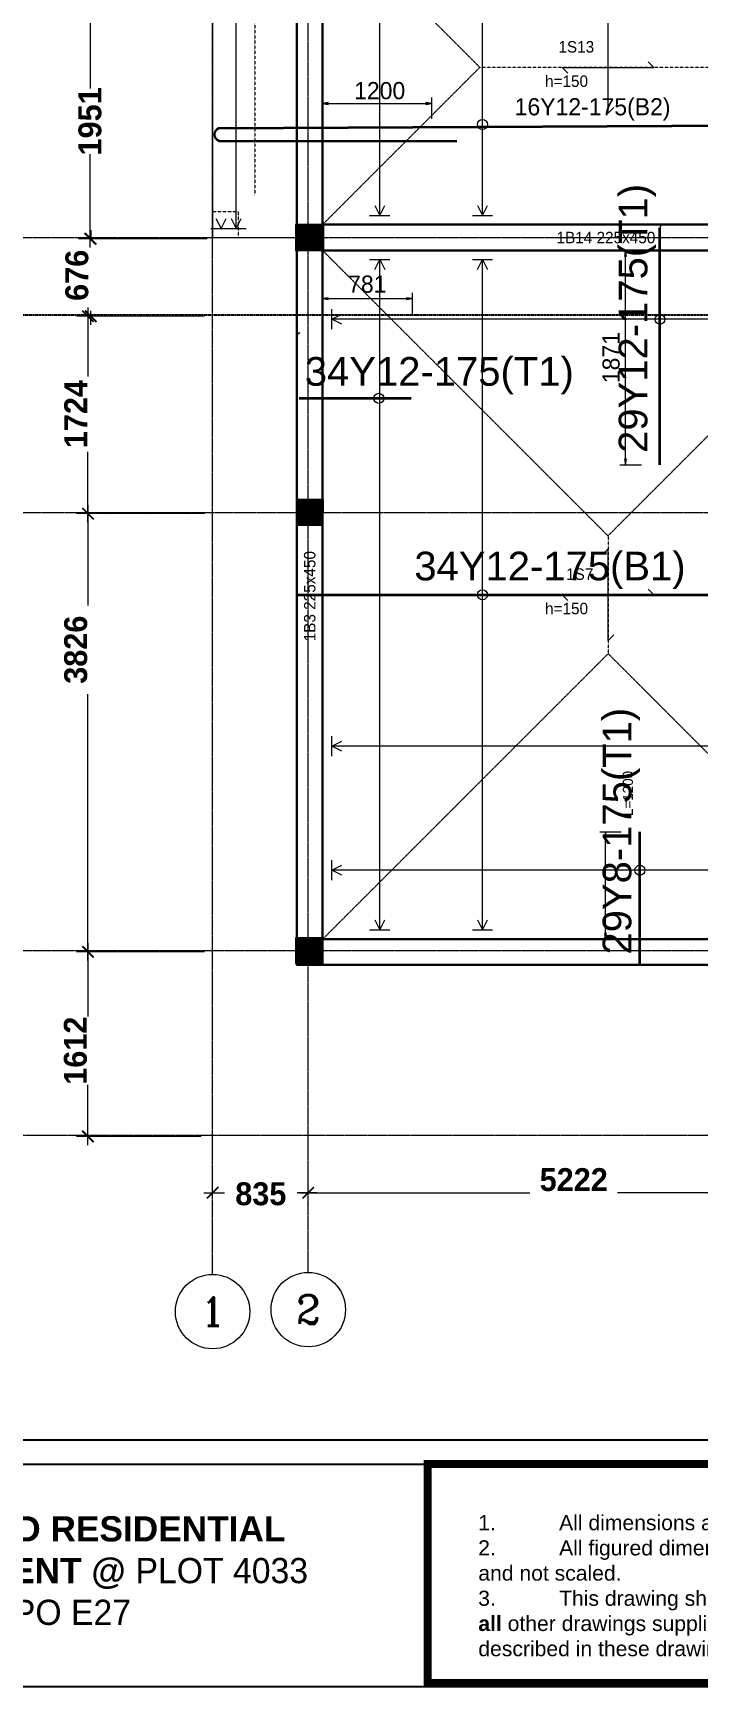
# Model space of a CAD drawing. Header units: inches. Extents: x 23 to 2032867, y 13 to 664695.
# Drawn here: x 2006028 to 2011832, y 347330 to 361770 of the extents above; entities that cross this region are included whole.
import ezdxf
from ezdxf.enums import TextEntityAlignment as Align

# ---------------------------------------------------------------- set-up
doc = ezdxf.new("R2010")
doc.units = ezdxf.units.IN
doc.header["$MEASUREMENT"] = 0
for name, pattern in [('CENTER2', [0.7, 0.5, -0.1, 0, -0.1]), ('CIZGI', [0.4, 0.25, -0.15]), ('HIDDEN2', [0.1875, 0.125, -0.0625])]:
    doc.linetypes.add(name, pattern=pattern)
for name, color, linetype in [('Annotation - Text', 7, 'Continuous'), ('BEAM', 5, 'Continuous'), ('Dimensioning - General', 7, 'Continuous'), ('dimensions', 1, 'Continuous'), ('F5', 5, 'Continuous')]:
    doc.layers.add(name, color=color, linetype=linetype)
for name, color, linetype, lineweight in [('Axis_1', 8, 'CENTER2', 0), ('Axis_2', 8, 'CENTER2', 0), ('AxisBalloons_2', 150, 'ByLayer', 0), ('AxisText_2', 18, 'ByLayer', 0), ('BeamText', 96, 'ByLayer', 0), ('ColHatch', 11, 'ByLayer', 0), ('Column', 1, 'ByLayer', 0), ('Dim', 5, 'ByLayer', 0), ('RBar_BOT', 18, 'ByLayer', 0), ('RBar_TOP', 18, 'ByLayer', 0), ('RBarLabel_BOT', 6, 'ByLayer', 0), ('RBarLenText_TOP', 8, 'ByLayer', 0), ('RBarSpanLines', 5, 'ByLayer', 0), ('S-_ANOT----_D', 5, 'ByLayer', 0), ('Slab', 5, 'ByLayer', 0), ('SlabEdge', 5, 'ByLayer', 0), ('SlabText', 5, 'ByLayer', 0), ('SlabYieldLine', 11, 'HIDDEN2', 0), ('TRColumn', 5, 'HIDDEN2', 0)]:
    doc.layers.add(name, color=color, linetype=linetype, lineweight=lineweight)
doc.styles.add('AxisText_2', font='ROMANC', dxfattribs={"height": 50})
doc.styles.add('BeamText', font='TXT', dxfattribs={"height": 1000})
doc.styles.add('City', font='cityb___.ttf', dxfattribs={"height": 200})
doc.styles.add('Dim', font='TXT', dxfattribs={"height": 1000})
doc.styles.add('GENERATED_STYLE_3', font='arialbd.ttf')
doc.styles.add('RBarLabel_BOT', font='TXT', dxfattribs={"height": 20})
doc.styles.add('RBarLenText_TOP', font='TXT', dxfattribs={"height": 17.5})
doc.styles.add('SlabText', font='TXT', dxfattribs={"height": 1000})
doc.styles.get("Standard").update_dxf_attribs({"font": 'arial.ttf'})
doc.dimstyles.new('Copy of atus', dxfattribs={"dimtxt": 250, "dimasz": 100, "dimexe": 100, "dimexo": 100, "dimgap": 100, "dimtad": 1, "dimdec": 0, "dimdsep": 46, "dimtxsty": 'City', "dimblk1": 'ARCHTICK', "dimblk2": 'ARCHTICK', "dimsah": 1, "dimcen": 0, "dimdle": 75, "dimclrd": 6, "dimclre": 6, "dimclrt": 5, "dimadec": 0, "dimazin": 0, "dimtfac": 1, "dimtdec": 0, "dimtix": 1, "dimtmove": 2, "dimatfit": 3, "dimldrblk": 'ARCHTICK', "dimfxl": 100, "dimtolj": 1, "dimtzin": 0, "dimlwd": 5, "dimlwe": 5, "dimarcsym": 0})

# ---------------------------------------------------------------- blocks, each defined once
blk = doc.blocks.new('PCDIM_ARROW')
at = {"layer": 'Dim'}
blk.add_hatch(color=256, dxfattribs=at).paths.add_polyline_path([(0, 0), (-1, 0.1667), (-1, -0.1667)], flags=0)
blk.add_hatch(color=256, dxfattribs=at).paths.add_polyline_path([(0, 0), (-1, 0.1667), (-1, -0.1667)], flags=0)
blk.add_hatch(color=256, dxfattribs=at).paths.add_polyline_path([(0, 0), (-1, 0.1667), (-1, -0.1667)], flags=0)
blk.add_hatch(color=256, dxfattribs=at).paths.add_polyline_path([(0, 0), (-1, 0.1667), (-1, -0.1667)], flags=0)
at = {"layer": 'S-_ANOT----_D'}
blk.add_hatch(color=256, dxfattribs=at).paths.add_polyline_path([(0, 0), (-1, 0.1667), (-1, -0.1667)], flags=0)
blk.add_hatch(color=256, dxfattribs=at).paths.add_polyline_path([(0, 0), (-1, 0.1667), (-1, -0.1667)], flags=0)
at = {"layer": 'Dim'}
blk.add_lwpolyline([(0, 0), (-1, 0.1667), (-1, -0.1667)], close=True, dxfattribs=at)
blk.add_lwpolyline([(0, 0), (-1, 0.1667), (-1, -0.1667)], close=True, dxfattribs=at)
blk.add_lwpolyline([(0, 0), (-1, 0.1667), (-1, -0.1667)], close=True, dxfattribs=at)
blk.add_lwpolyline([(0, 0), (-1, 0.1667), (-1, -0.1667)], close=True, dxfattribs=at)
at = {"layer": 'S-_ANOT----_D'}
blk.add_lwpolyline([(0, 0), (-1, 0.1667), (-1, -0.1667)], close=True, dxfattribs=at)
blk.add_lwpolyline([(0, 0), (-1, 0.1667), (-1, -0.1667)], close=True, dxfattribs=at)
blk = doc.blocks.new('_ArchTick')
at = {"color": 0, "linetype": 'ByBlock', "const_width": 0.15}
blk.add_lwpolyline([(-0.5, -0.5), (0.5, 0.5)], dxfattribs=at)
blk = doc.blocks.new('*D270')
at = {"layer": 'Defpoints', "color": 0, "linetype": 'Continuous', "transparency": 16777216}
for p in [(2006525, 361925), (2007641, 361925), (2007595, 359974)]:
    blk.add_point(p, dxfattribs=at)
at = {"layer": 'Dimensioning - General', "color": 6, "lineweight": 5, "transparency": 16777216}
for p, q in [((2007541, 361925), (2006425, 361925)), ((2007495, 359974), (2006425, 359974))]:
    blk.add_line(p, q, dxfattribs=at)
at = {"layer": 'Dimensioning - General', "color": 6, "linetype": 'Continuous', "lineweight": 5, "transparency": 16777216}
for p, q in [((2006525, 362000), (2006525, 361285)), ((2006525, 359899), (2006525, 360712))]:
    blk.add_line(p, q, dxfattribs=at)
at = {"layer": 'Dimensioning - General', "color": 6, "linetype": 'Continuous', "lineweight": 5, "transparency": 16777216, "xscale": 100, "yscale": 100, "zscale": 100}
for p, rotation in [((2006525, 361925), 90), ((2006525, 359974), 270)]:
    blk.add_blockref('_ArchTick', p, dxfattribs=dict(at, rotation=rotation))
at = {"layer": 'Dimensioning - General', "color": 5, "linetype": 'Continuous', "lineweight": 20, "transparency": 16777216, "insert": (2006525, 360999), "char_height": 200, "attachment_point": 5, "rotation": 90, "style": 'City'}
blk.add_mtext('\\A1;1951', dxfattribs=at)
blk = doc.blocks.new('*D271')
at = {"layer": 'Defpoints', "color": 0, "linetype": 'Continuous', "transparency": 16777216}
for p in [(2006507, 359298), (2007623, 359298), (2007595, 357574)]:
    blk.add_point(p, dxfattribs=at)
at = {"layer": 'Dimensioning - General', "color": 6, "lineweight": 5, "transparency": 16777216}
for p, q in [((2007523, 359298), (2006407, 359298)), ((2007495, 357574), (2006407, 357574))]:
    blk.add_line(p, q, dxfattribs=at)
at = {"layer": 'Dimensioning - General', "color": 6, "linetype": 'Continuous', "lineweight": 5, "transparency": 16777216}
for p, q in [((2006507, 359373), (2006507, 358772)), ((2006507, 357499), (2006507, 358114))]:
    blk.add_line(p, q, dxfattribs=at)
at = {"layer": 'Dimensioning - General', "color": 6, "linetype": 'Continuous', "lineweight": 5, "transparency": 16777216, "xscale": 100, "yscale": 100, "zscale": 100}
for p, rotation in [((2006507, 359298), 90), ((2006507, 357574), 270)]:
    blk.add_blockref('_ArchTick', p, dxfattribs=dict(at, rotation=rotation))
at = {"layer": 'Dimensioning - General', "color": 5, "linetype": 'Continuous', "lineweight": 20, "transparency": 16777216, "insert": (2006400, 358443), "char_height": 200, "attachment_point": 5, "rotation": 90, "style": 'City'}
blk.add_mtext('\\A1;1724', dxfattribs=at)
blk = doc.blocks.new('*D272')
at = {"layer": 'Defpoints', "color": 0, "linetype": 'Continuous', "transparency": 16777216}
for p in [(2006507, 353748), (2007623, 353748), (2007595, 352136)]:
    blk.add_point(p, dxfattribs=at)
at = {"layer": 'Dimensioning - General', "color": 6, "linetype": 'Continuous', "lineweight": 5, "transparency": 16777216}
for p, q in [((2006507, 353823), (2006507, 353182)), ((2006507, 352061), (2006507, 352587))]:
    blk.add_line(p, q, dxfattribs=at)
at = {"layer": 'Dimensioning - General', "color": 6, "lineweight": 5, "transparency": 16777216}
for p, q in [((2007523, 353748), (2006407, 353748)), ((2007495, 352136), (2006407, 352136))]:
    blk.add_line(p, q, dxfattribs=at)
at = {"layer": 'Dimensioning - General', "color": 6, "linetype": 'Continuous', "lineweight": 5, "transparency": 16777216, "xscale": 100, "yscale": 100, "zscale": 100}
for p, rotation in [((2006507, 353748), 90), ((2006507, 352136), 270)]:
    blk.add_blockref('_ArchTick', p, dxfattribs=dict(at, rotation=rotation))
at = {"layer": 'Dimensioning - General', "color": 5, "linetype": 'Continuous', "lineweight": 20, "transparency": 16777216, "insert": (2006398, 352885), "char_height": 200, "attachment_point": 5, "rotation": 90, "style": 'City'}
blk.add_mtext('\\A1;1612', dxfattribs=at)
blk = doc.blocks.new('*D273')
at = {"layer": 'Defpoints', "color": 0, "linetype": 'Continuous', "transparency": 16777216}
for p in [(2006507, 357574), (2007623, 357574), (2007595, 353748)]:
    blk.add_point(p, dxfattribs=at)
at = {"layer": 'Dimensioning - General', "color": 6, "lineweight": 5, "transparency": 16777216}
for p, q in [((2007523, 357574), (2006407, 357574)), ((2007495, 353748), (2006407, 353748))]:
    blk.add_line(p, q, dxfattribs=at)
at = {"layer": 'Dimensioning - General', "color": 6, "linetype": 'Continuous', "lineweight": 5, "transparency": 16777216}
for p, q in [((2006507, 357649), (2006507, 356773)), ((2006507, 353673), (2006507, 355999))]:
    blk.add_line(p, q, dxfattribs=at)
at = {"layer": 'Dimensioning - General', "color": 6, "linetype": 'Continuous', "lineweight": 5, "transparency": 16777216, "xscale": 100, "yscale": 100, "zscale": 100}
for p, rotation in [((2006507, 357574), 90), ((2006507, 353748), 270)]:
    blk.add_blockref('_ArchTick', p, dxfattribs=dict(at, rotation=rotation))
at = {"layer": 'Dimensioning - General', "color": 5, "linetype": 'Continuous', "lineweight": 20, "transparency": 16777216, "insert": (2006401, 356386), "char_height": 200, "attachment_point": 5, "rotation": 90, "style": 'City'}
blk.add_mtext('\\A1;3826', dxfattribs=at)
blk = doc.blocks.new('*D279')
at = {"layer": 'Defpoints', "color": 0, "linetype": 'Continuous', "transparency": 16777216}
for p in [(2006531, 359974), (2007647, 359974), (2007619, 359298)]:
    blk.add_point(p, dxfattribs=at)
at = {"layer": 'Dimensioning - General', "color": 6, "linetype": 'Continuous', "lineweight": 5, "transparency": 16777216}
for p, q in [((2006531, 360049), (2006531, 359964)), ((2006531, 359223), (2006531, 359345))]:
    blk.add_line(p, q, dxfattribs=at)
at = {"layer": 'Dimensioning - General', "color": 6, "lineweight": 5, "transparency": 16777216}
for p, q in [((2007547, 359974), (2006431, 359974)), ((2007519, 359298), (2006431, 359298))]:
    blk.add_line(p, q, dxfattribs=at)
at = {"layer": 'Dimensioning - General', "color": 6, "linetype": 'Continuous', "lineweight": 5, "transparency": 16777216, "xscale": 100, "yscale": 100, "zscale": 100}
for p, rotation in [((2006531, 359974), 90), ((2006531, 359298), 270)]:
    blk.add_blockref('_ArchTick', p, dxfattribs=dict(at, rotation=rotation))
at = {"layer": 'Dimensioning - General', "color": 5, "linetype": 'Continuous', "lineweight": 20, "transparency": 16777216, "insert": (2006411, 359655), "char_height": 200, "attachment_point": 5, "rotation": 90, "style": 'City'}
blk.add_mtext('\\A1;676', dxfattribs=at)
blk = doc.blocks.new('*D280')
at = {"layer": 'Defpoints', "color": 0, "linetype": 'Continuous', "transparency": 16777216}
for p in [(2007595, 351647), (2008430, 351645), (2008430, 351576)]:
    blk.add_point(p, dxfattribs=at)
at = {"layer": 'Dimensioning - General', "color": 6, "linetype": 'Continuous', "lineweight": 5, "transparency": 16777216}
for p, q in [((2007520, 351645), (2007700, 351645)), ((2008505, 351645), (2008333, 351645))]:
    blk.add_line(p, q, dxfattribs=at)
at = {"layer": 'Dimensioning - General', "color": 6, "lineweight": 5, "transparency": 16777216}
for p, q in [((2008430, 351676), (2008430, 351745)), ((2007595, 351547), (2007595, 351545))]:
    blk.add_line(p, q, dxfattribs=at)
at = {"layer": 'Dimensioning - General', "color": 6, "linetype": 'Continuous', "lineweight": 5, "transparency": 16777216, "xscale": 100, "yscale": 100, "zscale": 100, "rotation": 180}
blk.add_blockref('_ArchTick', (2007595, 351645), dxfattribs=at)
at = {"layer": 'Dimensioning - General', "color": 6, "linetype": 'Continuous', "lineweight": 5, "transparency": 16777216, "xscale": 100, "yscale": 100, "zscale": 100}
blk.add_blockref('_ArchTick', (2008430, 351645), dxfattribs=at)
at = {"layer": 'Dimensioning - General', "color": 5, "linetype": 'Continuous', "lineweight": 20, "transparency": 16777216, "insert": (2008016, 351634), "char_height": 200, "attachment_point": 5, "style": 'City'}
blk.add_mtext('\\A1;835', dxfattribs=at)
blk = doc.blocks.new('*D281')
at = {"layer": 'Defpoints', "color": 0, "linetype": 'Continuous', "transparency": 16777216}
for p in [(2008430, 351647), (2013652, 351645), (2013652, 351109)]:
    blk.add_point(p, dxfattribs=at)
at = {"layer": 'Dimensioning - General', "color": 6, "linetype": 'Continuous', "lineweight": 5, "transparency": 16777216}
for p, q in [((2008355, 351645), (2010366, 351645)), ((2013727, 351645), (2011130, 351645))]:
    blk.add_line(p, q, dxfattribs=at)
at = {"layer": 'Dimensioning - General', "color": 6, "lineweight": 5, "transparency": 16777216}
for p, q in [((2013652, 351209), (2013652, 351745)), ((2008430, 351547), (2008430, 351545))]:
    blk.add_line(p, q, dxfattribs=at)
at = {"layer": 'Dimensioning - General', "color": 6, "linetype": 'Continuous', "lineweight": 5, "transparency": 16777216, "xscale": 100, "yscale": 100, "zscale": 100, "rotation": 180}
blk.add_blockref('_ArchTick', (2008430, 351645), dxfattribs=at)
at = {"layer": 'Dimensioning - General', "color": 6, "linetype": 'Continuous', "lineweight": 5, "transparency": 16777216, "xscale": 100, "yscale": 100, "zscale": 100}
blk.add_blockref('_ArchTick', (2013652, 351645), dxfattribs=at)
at = {"layer": 'Dimensioning - General', "color": 5, "linetype": 'Continuous', "lineweight": 20, "transparency": 16777216, "insert": (2010748, 351758), "char_height": 200, "attachment_point": 5, "style": 'City'}
blk.add_mtext('\\A1;5222', dxfattribs=at)

msp = doc.modelspace()

# ---------------------------------------------------------------- hatches: boundary and pattern name
at = {"linetype": 'Continuous'}
h = msp.add_hatch(dxfattribs=at)
h.set_pattern_fill('ANSI31', color=1)
h.set_pattern_definition([(45, (1911620.88657, 393654.91324), (-0.08838834765, 0.08838834765), [])])
h.paths.add_polyline_path([(2008561.791, 360097.314), (2008560.475, 359872.314), (2008336.791, 359872.314), (2008336.791, 360096.068)])
h = msp.add_hatch(dxfattribs=at)
h.set_pattern_fill('ANSI31', color=1)
h.set_pattern_definition([(45, (1911615.81107, 391255.116), (-0.08838834765, 0.08838834765), [])])
h.paths.add_polyline_path([(2008556.716, 357697.517), (2008555.399, 357472.517), (2008331.716, 357472.517), (2008331.716, 357696.27)])
h = msp.add_hatch(dxfattribs=at)
h.set_pattern_fill('ANSI31', color=1)
h.set_pattern_definition([(45, (1911614.49433, 387416.76624), (-0.08838834765, 0.08838834765), [])])
h.paths.add_polyline_path([(2008555.399, 353859.167), (2008554.082, 353634.167), (2008330.399, 353634.167), (2008330.399, 353857.921)])

# ---------------------------------------------------------------- linework, layer by layer
at = {"lineweight": 9}
msp.add_line((2003101.346, 349275.991), (2009473.98, 349275.991), dxfattribs=at)
at = {"linetype": 'Continuous'}
for points in [[(2008561.791, 360097.314), (2008560.475, 359872.314), (2008336.791, 359872.314), (2008336.791, 360096.068), (2008561.791, 360097.314)], [(2008556.716, 357697.517), (2008555.399, 357472.517), (2008331.716, 357472.517), (2008331.716, 357696.27), (2008556.716, 357697.517)], [(2008555.399, 353859.167), (2008554.082, 353634.167), (2008330.399, 353634.167), (2008330.399, 353857.921), (2008555.399, 353859.167)]]:
    msp.add_lwpolyline(points, dxfattribs=at)
msp.add_lwpolyline([(2032832.486, 347329.698), (1996933.057, 347329.698), (1996942.405, 349275.991), (2032832.486, 349275.991)], close=True)
at = {"const_width": 69.984}
msp.add_lwpolyline([(2009473.98, 349275.991), (2015114.103, 349275.991), (2015114.103, 347364.69), (2009473.98, 347364.69)], close=True, dxfattribs=at)
at = {"linetype": 'Continuous', "lineweight": 30}
msp.add_arc((2007672.196, 360884.485), 60.125, 111.5999357, 248.4000643, dxfattribs=at)
at = {"layer": 'Axis_1'}
for p, q in [((2003539.668, 359984.814), (2024980.311, 359984.814)), ((2003423.851, 357585.089), (2024806.261, 357585.089)), ((2003539.668, 353759.167), (2024980.311, 353759.167)), ((2003717.757, 352147.589), (2024975.591, 352147.589))]:
    msp.add_line(p, q, dxfattribs=at)
at = {"layer": 'Axis_1', "color": 0, "linetype": 'CIZGI', "lineweight": -3}
msp.add_line((2003539.668, 359308.858), (2024980.311, 359308.858), dxfattribs=at)
at = {"layer": 'Axis_2'}
for p, q in [((2007595.009, 350932.116), (2007595.009, 369044.595)), ((2008430.399, 350948.933), (2008430.399, 369023.825))]:
    msp.add_line(p, q, dxfattribs=at)
at = {"layer": 'AxisBalloons_2'}
for centre in [(2007595.009, 350607.116), (2008430.399, 350623.933)]:
    msp.add_circle(centre, 325, dxfattribs=at)
at = {"layer": 'BEAM', "linetype": 'Continuous', "lineweight": 30}
for p, q in [((2008330.399, 360097.314), (2008330.399, 365882.195)), ((2008555.399, 360097.314), (2008555.399, 365869.695)), ((2008555.399, 360097.314), (2013539.811, 360097.314)), ((2008330.399, 353871.667), (2008330.399, 359872.314)), ((2008555.399, 353859.167), (2008555.399, 359872.314)), ((2008555.399, 359872.314), (2013539.811, 359872.314)), ((2008555.399, 353859.167), (2013539.811, 353859.167)), ((2008330.399, 353634.167), (2013764.811, 353634.167))]:
    msp.add_line(p, q, dxfattribs=at)
at = {"layer": 'ColHatch', "linetype": 'Continuous'}
for p, q in [((2008317.899, 360065.554), (2008349.659, 360097.314)), ((2008317.899, 359994.843), (2008420.37, 360097.314)), ((2008317.899, 359924.132), (2008491.081, 360097.314)), ((2008336.791, 359872.314), (2008542.899, 360078.422)), ((2008407.502, 359872.314), (2008542.899, 360007.711)), ((2008478.213, 359872.314), (2008542.899, 359937)), ((2008341.23, 357472.589), (2008542.899, 357674.258)), ((2008411.94, 357472.589), (2008542.899, 357603.548)), ((2008482.651, 357472.589), (2008542.899, 357532.837)), ((2008317.899, 353843.014), (2008346.552, 353871.667)), ((2008317.899, 353772.303), (2008417.263, 353871.667)), ((2008317.899, 353701.592), (2008487.974, 353871.667)), ((2008333.684, 353646.667), (2008542.899, 353855.882)), ((2008404.395, 353646.667), (2008542.899, 353785.171)), ((2008475.106, 353646.667), (2008542.899, 353714.46))]:
    msp.add_line(p, q, dxfattribs=at)
at = {"layer": 'Column'}
for p, q in [((2008542.899, 360097.314), (2008317.899, 360097.314)), ((2008317.899, 360097.314), (2008317.899, 359872.314)), ((2008542.899, 359872.314), (2008542.899, 360097.314)), ((2008317.899, 359872.314), (2008542.899, 359872.314)), ((2008542.899, 357472.589), (2008542.899, 357697.589)), ((2008542.899, 353871.667), (2008317.899, 353871.667)), ((2008317.899, 353871.667), (2008317.899, 353646.667)), ((2008542.899, 353646.667), (2008542.899, 353871.667)), ((2008317.899, 353646.667), (2008542.899, 353646.667))]:
    msp.add_line(p, q, dxfattribs=at)
at = {"layer": 'Dim', "linetype": 'Continuous'}
for p, q in [((2008555.399, 361155.058), (2009506.662, 361155.058)), ((2009506.662, 361207.72), (2009506.662, 361020.22)), ((2011150.861, 359872.314), (2011338.361, 359872.314)), ((2011200.861, 358000.87), (2011200.861, 359872.314)), ((2008555.399, 359501.145), (2008555.399, 359313.645)), ((2008555.399, 359451.145), (2009336.811, 359451.145)), ((2009336.811, 359501.145), (2009336.811, 359313.645)), ((2011150.861, 358000.87), (2011338.361, 358000.87)), ((2010975.861, 354794.889), (2011163.361, 354794.889)), ((2011025.861, 353859.167), (2011025.861, 354794.889)), ((2010975.861, 353859.167), (2011163.361, 353859.167))]:
    msp.add_line(p, q, dxfattribs=at)
at = {"layer": 'dimensions', "color": 7}
msp.add_lwpolyline([(2032832.486, 349485.086), (1996933.057, 349485.086), (1996933.057, 371302.137), (2032832.486, 371302.137)], close=True, dxfattribs=at)
at = {"layer": 'RBar_BOT', "color": 0, "lineweight": 35}
for p, q in [((2007650.062, 360940.388), (2013764.811, 360971.715)), ((2007650.062, 360828.582), (2009726.361, 360827.317)), ((2008330.399, 356865.74), (2013764.811, 356865.74))]:
    msp.add_line(p, q, dxfattribs=at)
at = {"layer": 'RBar_TOP', "color": 0, "lineweight": 35}
for p, q in [((2011500.861, 358000.87), (2011500.861, 360069.314)), ((2008351.288, 358580.916), (2009329.7, 358580.916)), ((2011325.861, 353634.167), (2011325.861, 354794.889))]:
    msp.add_line(p, q, dxfattribs=at)
at = {"layer": 'RBar_TOP'}
for centre, start, end in [((2011528.861, 360069.314), 89.9999963, 180.0000037), ((2008358.4, 359123.144), 90.0010194, 180.0010268)]:
    msp.add_arc(centre, 28, start, end, dxfattribs=at)
at = {"layer": 'RBarSpanLines'}
for p, q in [((2007800.918, 360064.814), (2007800.918, 365914.695)), ((2009053.841, 360177.314), (2009053.841, 362762.495)), ((2009951.036, 360177.314), (2009951.036, 362762.495)), ((2007624.798, 360152.314), (2007668.548, 360064.814)), ((2007668.548, 360064.814), (2007712.298, 360152.314)), ((2007757.168, 360152.314), (2007800.918, 360064.814)), ((2007800.918, 360064.814), (2007844.668, 360152.314)), ((2008966.341, 360177.314), (2009141.341, 360177.314)), ((2009010.091, 360264.814), (2009053.841, 360177.314)), ((2009053.841, 360177.314), (2009097.591, 360264.814)), ((2009863.536, 360177.314), (2010038.536, 360177.314)), ((2009907.286, 360264.814), (2009951.036, 360177.314)), ((2009951.036, 360177.314), (2009994.786, 360264.814)), ((2007581.048, 360064.814), (2007756.048, 360064.814)), ((2007713.418, 360064.814), (2007888.418, 360064.814)), ((2008966.341, 359792.314), (2009141.341, 359792.314)), ((2009010.091, 359704.814), (2009053.841, 359792.314)), ((2009053.841, 353939.167), (2009053.841, 359792.314)), ((2009053.841, 359792.314), (2009097.591, 359704.814)), ((2009863.536, 359792.314), (2010038.536, 359792.314)), ((2009907.286, 359704.814), (2009951.036, 359792.314)), ((2009951.036, 353939.167), (2009951.036, 359792.314)), ((2009951.036, 359792.314), (2009994.786, 359704.814)), ((2008635.399, 359183.5), (2008635.399, 359358.5)), ((2008635.399, 359271), (2008722.899, 359314.75)), ((2013459.811, 359271), (2008635.399, 359271)), ((2008722.899, 359227.25), (2008635.399, 359271)), ((2008635.399, 355455.348), (2008635.399, 355630.348)), ((2008635.399, 355542.848), (2008722.899, 355586.598)), ((2013459.811, 355542.848), (2008635.399, 355542.848)), ((2008722.899, 355499.098), (2008635.399, 355542.848)), ((2008635.399, 354372.982), (2008635.399, 354547.982)), ((2008635.399, 354460.482), (2008722.899, 354504.232)), ((2013459.811, 354460.482), (2008635.399, 354460.482)), ((2008722.899, 354416.732), (2008635.399, 354460.482)), ((2008966.341, 353939.167), (2009141.341, 353939.167)), ((2009010.091, 354026.667), (2009053.841, 353939.167)), ((2009053.841, 353939.167), (2009097.591, 354026.667)), ((2009863.536, 353939.167), (2010038.536, 353939.167)), ((2009907.286, 354026.667), (2009951.036, 353939.167)), ((2009951.036, 353939.167), (2009994.786, 354026.667))]:
    msp.add_line(p, q, dxfattribs=at)
for centre in [(2009951.036, 360971.715), (2011500.861, 359271), (2009046.73, 358580.916), (2009951.036, 356865.74), (2011325.861, 354460.482)]:
    msp.add_circle(centre, 43.75, dxfattribs=at)
at = {"layer": 'Slab', "linetype": 'Continuous'}
for p, q in [((2011047.606, 361069.905), (2011047.606, 361869.905)), ((2010647.606, 361469.905), (2011447.606, 361469.905)), ((2010697.104, 361420.405), (2010647.606, 361469.905)), ((2011398.109, 361519.405), (2011447.606, 361469.905)), ((2011097.104, 361119.405), (2011047.606, 361069.905)), ((2010998.109, 357216.243), (2011047.606, 357265.74)), ((2011047.606, 356465.74), (2011047.606, 357265.74)), ((2010647.606, 356865.74), (2011447.606, 356865.74)), ((2010697.104, 356816.243), (2010647.606, 356865.74)), ((2011398.109, 356915.238), (2011447.606, 356865.74)), ((2011097.104, 356515.238), (2011047.606, 356465.74))]:
    msp.add_line(p, q, dxfattribs=at)
at = {"layer": 'SlabEdge'}
for p, q in [((2007595.009, 365994.695), (2007595.009, 359984.814)), ((2007595.009, 359984.814), (2008330.399, 359984.814))]:
    msp.add_line(p, q, dxfattribs=at)
at = {"layer": 'SlabYieldLine'}
for p, q in [((2007962.704, 365626.995), (2007962.704, 360352.509)), ((2008555.399, 362842.495), (2009927.99, 361469.905)), ((2008555.399, 360097.314), (2009927.99, 361469.905)), ((2012167.224, 361469.905), (2009927.99, 361469.905)), ((2008555.399, 359872.314), (2011047.606, 357380.106)), ((2013539.811, 359872.314), (2011047.606, 357380.106)), ((2011047.606, 357380.106), (2011047.606, 356351.375)), ((2008555.399, 353859.167), (2011047.606, 356351.375)), ((2013539.811, 353859.167), (2011047.606, 356351.375))]:
    msp.add_line(p, q, dxfattribs=at)
at = {"layer": 'TRColumn'}
for p, q in [((2007820.009, 360209.814), (2007595.009, 360209.814)), ((2007595.009, 360209.814), (2007595.009, 359984.814)), ((2007820.009, 359984.814), (2007820.009, 360209.814)), ((2007595.009, 359984.814), (2007820.009, 359984.814))]:
    msp.add_line(p, q, dxfattribs=at)

# ---------------------------------------------------------------- block references
at = {"layer": 'Dim', "xscale": 50, "yscale": 50, "zscale": 50}
for p, rotation in [((2008555.399, 361155.058), 180), ((2011200.861, 359872.314), 90), ((2008555.399, 359451.145), 180), ((2011200.861, 358000.87), 270), ((2011025.861, 354794.889), 90), ((2011025.861, 353859.167), 270)]:
    msp.add_blockref('PCDIM_ARROW', p, dxfattribs=dict(at, rotation=rotation))
for p in [(2009506.662, 361155.058), (2009336.811, 359451.145)]:
    msp.add_blockref('PCDIM_ARROW', p, dxfattribs=at)

# ---------------------------------------------------------------- texts
at = {"color": 0}
for s, p in [('29Y12-175(T1)', (2011465.861, 358104.292)), ('29Y8-175(T1)', (2011325.861, 353724.167))]:
    msp.add_text(s, height=250, rotation=90, dxfattribs=at).set_placement(p, align=Align.BOTTOM_LEFT)
for s, p in [('34Y12-175(T1)', (2008400.209, 358615.916)), ('34Y12-175(B1)', (2009356.387, 356916.561))]:
    msp.add_text(s, height=250, dxfattribs=at).set_placement(p, align=Align.BOTTOM_LEFT)
at = {"layer": 'Annotation - Text', "color": 3, "linetype": 'Continuous', "lineweight": 20, "insert": (2006268.747, 348820.199), "char_height": 220.29504, "width": 4698.6668, "attachment_point": 2, "line_spacing_factor": 0.992596, "style": 'GENERATED_STYLE_3'}
msp.add_mtext('\\pi43.81889;PROPOSED RESIDENTIAL DEVELOPMENT @ {\\fStencil|b0|i0|c0|p82;PLOT 4033 APO E27}', dxfattribs=at)
at = {"layer": 'AxisText_2', "color": 0, "linetype": 'Continuous', "style": 'AxisText_2'}
for s, p in [('1', (2007595.009, 350607.116)), ('2', (2008430.399, 350623.933))]:
    msp.add_text(s, height=250, dxfattribs=at).set_placement(p, align=Align.MIDDLE_CENTER)
at = {"layer": 'BeamText', "linetype": 'Continuous', "style": 'BeamText'}
msp.add_text('1B14 225x450 ', height=100, dxfattribs=at).set_placement((2011047.606, 359984.814), align=Align.MIDDLE_CENTER)
msp.add_text('1B3 225x450 ', height=100, rotation=90, dxfattribs=at).set_placement((2008442.899, 356871.99), align=Align.MIDDLE_CENTER)
at = {"layer": 'Dim', "color": 7, "linetype": 'Continuous', "char_height": 150, "width": 10, "attachment_point": 8, "style": 'Dim'}
for s, insert in [('1200', (2009053.841, 361190.458)), ('781', (2008946.105, 359501.145))]:
    msp.add_mtext(s, dxfattribs=dict(at, insert=insert))
at = {"layer": 'Dim', "color": 7, "linetype": 'Continuous', "insert": (2011150.861, 358936.592), "char_height": 150, "width": 10, "attachment_point": 8, "rotation": 90, "style": 'Dim'}
msp.add_mtext('1871', dxfattribs=at)
at = {"layer": 'F5', "color": 0, "lineweight": -2, "insert": (2009914.105, 348341.116), "char_height": 176.536858, "width": 4726.85511, "attachment_point": 4}
msp.add_mtext('\\pt1.83722;{\\fArial|b1|i0|c0|p34;\\H0.99997x;\\L\\P\\pi-0.97307,l0.97307,t706.14743;\\fArial|b0|i0|c0|p34;\\H0.7476x;\\l1.^IAll dimensions are in millimeters (mm)\\P2.^IAll figured dimensions are to be read as written \\P\\pi0,t3.89193;and not scaled.\\P\\pi-0.97307,t706.14743;3.^IThis drawing should be read in conjunction with \\P\\pi0,t3.89193;\\fArial|b1|i0|c0|p34;all\\fArial|b0|i0|c0|p34; other drawings supplied for the execution of the works \\Pdescribed in these drawings.}', dxfattribs=at)
at = {"layer": 'RBarLabel_BOT', "color": 0, "linetype": 'Continuous', "style": 'RBarLabel_BOT'}
msp.add_text('16Y12-175(B2)', height=150, dxfattribs=at).set_placement((2010232.444, 361006.715), align=Align.BOTTOM_LEFT)
at = {"layer": 'RBarLenText_TOP', "linetype": 'Continuous', "style": 'RBarLenText_TOP'}
msp.add_text('L=1200', height=87.5, rotation=90, dxfattribs=at).set_placement((2011290.861, 354933.87), align=Align.BOTTOM_LEFT)
at = {"layer": 'SlabText', "linetype": 'Continuous', "style": 'SlabText'}
for s, p in [('1S13', (2010614.273, 361569.905)), ('h=150', (2010497.606, 361269.905)), ('1S7', (2010680.94, 356965.74)), ('h=150', (2010497.606, 356665.74))]:
    msp.add_text(s, height=100, dxfattribs=at).set_placement(p, align=Align.BOTTOM_LEFT)

# ---------------------------------------------------------------- dimensions: what is measured, and where the dimension line sits
at = {"layer": 'Dimensioning - General', "color": 151, "linetype": 'Continuous', "lineweight": 20, "true_color": 0x80c2ff}
for base, p1, p2, picture, middle in [((2006525.269, 361924.58), (2007595.009, 359973.529), (2007641.189, 361924.58), '*D270', (2006525.269, 360998.729)), ((2006530.82, 359973.529), (2007618.542, 359297.573), (2007646.74, 359973.529), '*D279', (2006411.117, 359654.513)), ((2006506.997, 359297.573), (2007595.009, 357573.804), (2007622.918, 359297.573), '*D271', (2006400.127, 358442.951)), ((2006506.997, 357573.804), (2007595.009, 353747.882), (2007622.918, 357573.804), '*D273', (2006401.37, 356385.869)), ((2006506.997, 353747.882), (2007595.009, 352136.304), (2007622.918, 353747.882), '*D272', (2006398.441, 352884.706))]:
    dim = msp.add_linear_dim(base=base, p1=p1, p2=p2, angle=90, dimstyle='Copy of atus', dxfattribs=at)
    dim.commit()
    dim.dimension.update_dxf_attribs({"geometry": picture, "text_midpoint": middle, "dimtype": 160, "text_rotation": 90})
for base, p1, p2, picture, middle in [((2013652.311, 351645.048), (2008430.399, 351647.297), (2013652.311, 351109.362), '*D281', (2010748.012, 351757.802)), ((2008430.399, 351645.048), (2007595.009, 351647.297), (2008430.399, 351576.317), '*D280', (2008016.34, 351633.635))]:
    dim = msp.add_linear_dim(base=base, p1=p1, p2=p2, dimstyle='Copy of atus', dxfattribs=at)
    dim.commit()
    dim.dimension.update_dxf_attribs({"geometry": picture, "text_midpoint": middle, "dimtype": 160})

doc.saveas('drawing.dxf')
